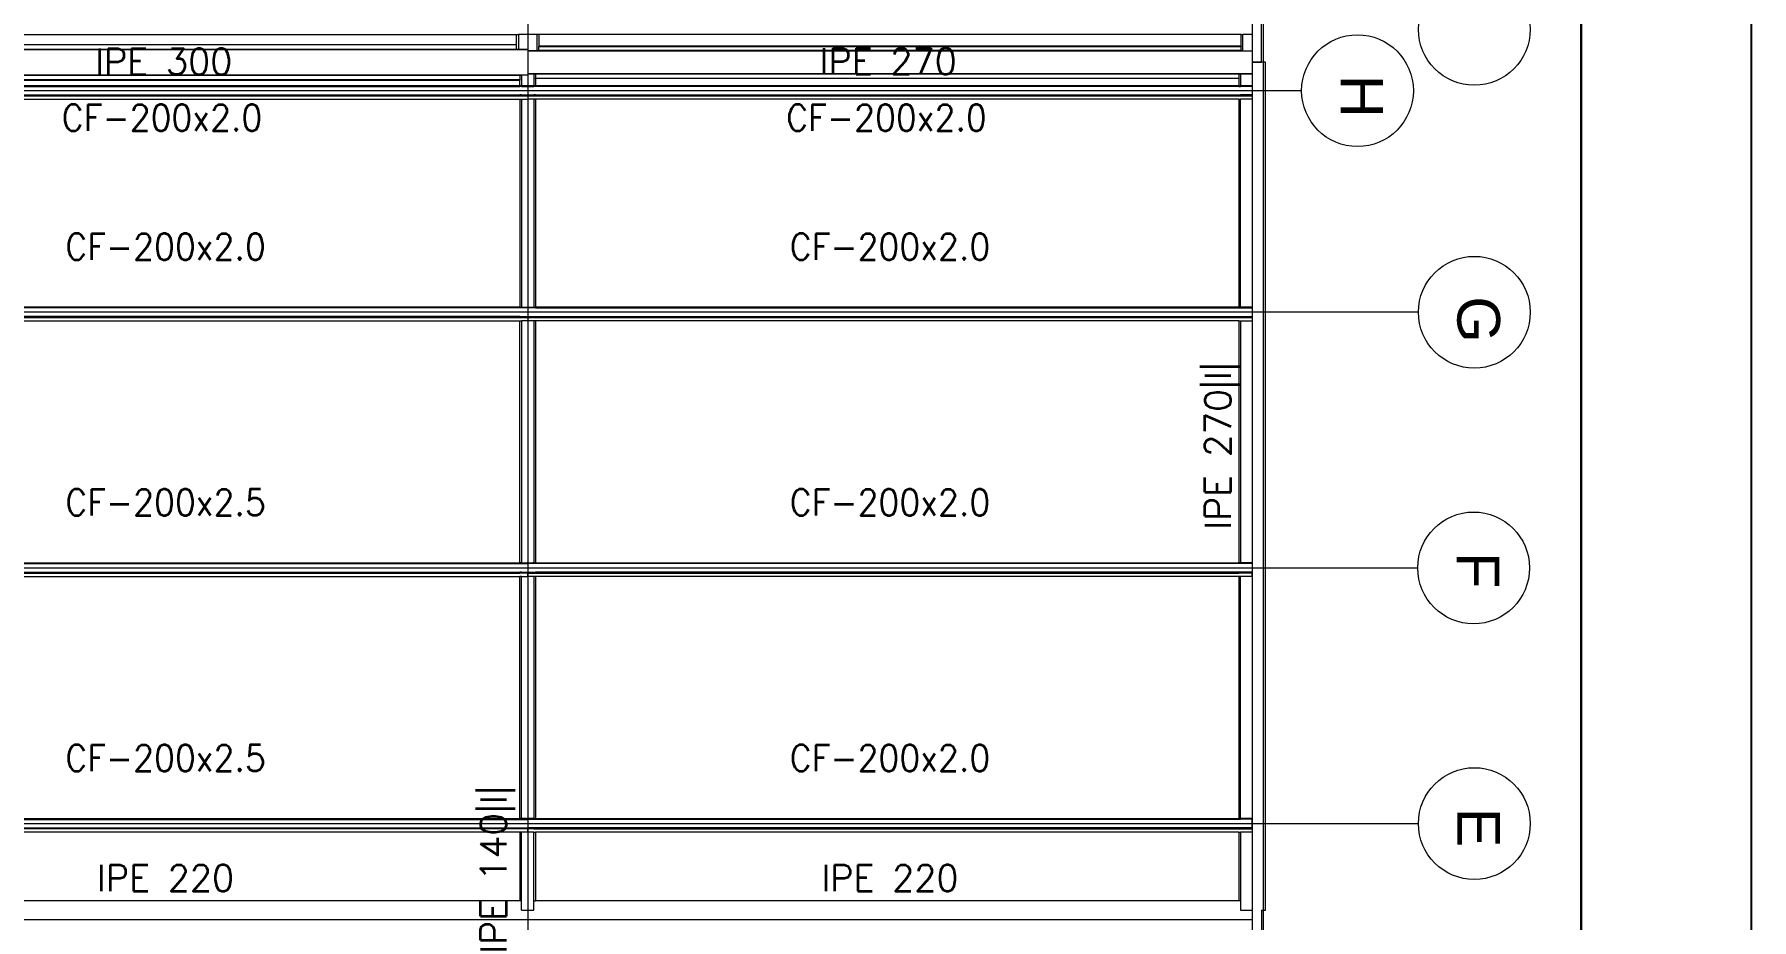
# Model space of a CAD drawing. Header units: inches. Extents: x 72863 to 72995, y 49095 to 49225.
# Drawn here: x 72894.64 to 72904.71, y 49172.52 to 49177.71 of the extents above; entities that cross this region are included whole.
import ezdxf
from ezdxf.enums import TextEntityAlignment as Align

# ---------------------------------------------------------------- set-up
doc = ezdxf.new("R2010")
doc.units = ezdxf.units.IN
doc.layers.get('0').update_dxf_attribs({"lineweight": 15})
for name, color, linetype, lineweight in [('BARRAS_DE_ACERO', 7, 'Continuous', 9), ('Cotas', 200, 'Continuous', 9), ('ejes', 251, 'Continuous', 9), ('REFERENCIA_DE_LAS_BARRAS', 2, 'Continuous', 9)]:
    doc.layers.add(name, color=color, linetype=linetype, lineweight=lineweight)
doc.layers.add('VG', color=7, linetype='Continuous')
doc.styles.add('CYPETXT', font='romans__.ttf', dxfattribs={"height": 0.2})
doc.styles.get("Standard").update_dxf_attribs({"font": 'arial.ttf'})

# ---------------------------------------------------------------- blocks, each defined once
blk = doc.blocks.new('PLANTILLA')
at = {"layer": 'VG'}
for p, q in [((72904.71, 49195.011), (72904.71, 49224.711)), ((72903.71, 49223.711), (72903.71, 49196.011))]:
    blk.add_line(p, q, dxfattribs=at)
blk.add_lwpolyline([(72903.71, 49199.561), (72903.71, 49223.711), (72864.71, 49223.711), (72864.71, 49196.011), (72885.71, 49196.011), (72885.71, 49199.611)], dxfattribs=at)

msp = doc.modelspace()

# ---------------------------------------------------------------- linework, layer by layer
at = {"layer": 'BARRAS_DE_ACERO'}
for p, q in [((72901.8348, 49177.5466), (72901.8348, 49187.497)), ((72901.8448, 49187.497), (72901.8448, 49177.5466)), ((72897.5268, 49177.7105), (72897.4748, 49177.7105)), ((72897.5948, 49177.7105), (72897.5948, 49177.6409)), ((72901.7148, 49177.7105), (72901.7248, 49177.7105)), ((72901.7148, 49177.6409), (72901.7148, 49177.7105)), ((72901.7248, 49177.6148), (72901.7248, 49177.7105)), ((72901.7768, 49177.7105), (72901.7248, 49177.7105)), ((72889.0298, 49177.6212), (72897.5298, 49177.6212)), ((72897.4748, 49177.6212), (72893.3446, 49177.6212)), ((72897.4648, 49177.6223), (72897.4748, 49177.6223)), ((72897.5263, 49177.6212), (72897.4748, 49177.6212)), ((72897.5263, 49177.6212), (72897.5268, 49177.6212)), ((72897.5298, 49177.622), (72897.5268, 49177.622)), ((72897.5298, 49177.6212), (72897.5268, 49177.6212)), ((72897.5298, 49177.622), (72897.5298, 49177.6212)), ((72897.5298, 49177.6212), (72897.5298, 49177.6138)), ((72897.5298, 49177.6212), (72897.5298, 49177.6144)), ((72897.5848, 49177.6144), (72897.5298, 49177.6144)), ((72897.5298, 49177.6138), (72897.5298, 49177.6144)), ((72897.5298, 49177.6138), (72901.7798, 49177.6138)), ((72897.5298, 49177.6138), (72901.7248, 49177.6138)), ((72897.5848, 49177.6148), (72897.5848, 49177.6144)), ((72897.5948, 49177.6148), (72897.5848, 49177.6148)), ((72897.5948, 49177.6148), (72897.5948, 49177.6399)), ((72897.5948, 49177.6399), (72901.7148, 49177.6399)), ((72901.7148, 49177.6148), (72897.5948, 49177.6148)), ((72901.7148, 49177.6409), (72901.7148, 49177.6399)), ((72901.7248, 49177.6138), (72901.7798, 49177.6138)), ((72901.7798, 49177.6144), (72901.7798, 49177.6138)), ((72901.8473, 49177.5466), (72901.7798, 49177.5466)), ((72901.7798, 49177.5466), (72901.7798, 49177.4794)), ((72901.8448, 49177.5466), (72901.8348, 49177.5466)), ((72901.8573, 49177.5466), (72901.8473, 49177.5466)), ((72901.8473, 49172.5714), (72901.8473, 49177.5466)), ((72901.8573, 49172.5714), (72901.8573, 49177.5466)), ((72893.2829, 49177.472), (72897.4834, 49177.472)), ((72893.3498, 49177.4709), (72897.3719, 49177.4709)), ((72897.4833, 49177.4429), (72893.3498, 49177.4429)), ((72893.3498, 49177.4418), (72897.4833, 49177.4418)), ((72897.4833, 49177.4093), (72893.3498, 49177.4093)), ((72893.3498, 49177.4085), (72897.4833, 49177.4085)), ((72897.4833, 49177.4709), (72897.3719, 49177.4709)), ((72897.4833, 49177.4709), (72897.4933, 49177.4709)), ((72897.4833, 49177.4094), (72897.4933, 49177.4094)), ((72897.4933, 49177.4093), (72897.4833, 49177.4093)), ((72897.4933, 49177.4071), (72897.4833, 49177.4071)), ((72897.4933, 49177.4054), (72897.4833, 49177.4054)), ((72897.5196, 49177.472), (72897.4834, 49177.472)), ((72897.4933, 49177.4709), (72897.4933, 49177.4094)), ((72897.5321, 49177.4071), (72897.4933, 49177.4071)), ((72897.4933, 49177.4054), (72897.5663, 49177.4054)), ((72897.5298, 49177.472), (72897.5196, 49177.472)), ((72897.5298, 49177.4794), (72897.5298, 49177.472)), ((72901.7798, 49177.4794), (72897.5298, 49177.4794)), ((72897.5298, 49177.4788), (72897.5298, 49177.472)), ((72897.5321, 49177.4788), (72897.5298, 49177.4788)), ((72897.5321, 49177.4794), (72901.7798, 49177.4794)), ((72897.5663, 49177.4788), (72897.5321, 49177.4788)), ((72897.5321, 49177.4085), (72897.5663, 49177.4085)), ((72897.5663, 49177.4071), (72897.5321, 49177.4071)), ((72897.5663, 49177.4788), (72897.5663, 49177.4784)), ((72897.5663, 49177.4784), (72897.5763, 49177.4784)), ((72897.5763, 49177.4093), (72897.5663, 49177.4093)), ((72897.5663, 49177.4085), (72897.5763, 49177.4085)), ((72897.5663, 49177.4071), (72897.5763, 49177.4071)), ((72897.5763, 49177.4054), (72897.5663, 49177.4054)), ((72897.5763, 49177.4523), (72897.5763, 49177.4533)), ((72897.5763, 49177.4533), (72901.7023, 49177.4533)), ((72901.7023, 49177.4093), (72897.5763, 49177.4093)), ((72897.5763, 49177.4085), (72901.7023, 49177.4085)), ((72901.7023, 49177.4071), (72897.5763, 49177.4071)), ((72901.7023, 49177.4054), (72897.5763, 49177.4054)), ((72901.7023, 49177.4094), (72901.7123, 49177.4094)), ((72901.7023, 49177.4093), (72901.7123, 49177.4093)), ((72901.7023, 49177.4085), (72901.7123, 49177.4085)), ((72901.7023, 49177.4071), (72901.7123, 49177.4071)), ((72901.7023, 49177.4054), (72901.7123, 49177.4054)), ((72901.7798, 49177.4093), (72901.7123, 49177.4093)), ((72901.7798, 49177.4085), (72901.7123, 49177.4085)), ((72901.7798, 49177.4071), (72901.7123, 49177.4071)), ((72901.7798, 49177.4054), (72901.7123, 49177.4054)), ((72901.7798, 49177.4794), (72901.7798, 49177.4788)), ((72901.7798, 49177.4094), (72901.7798, 49177.4093)), ((72901.7798, 49177.4093), (72901.7798, 49177.4085)), ((72901.7798, 49177.4085), (72901.7798, 49177.4071)), ((72901.7798, 49177.4071), (72901.7798, 49177.4054)), ((72901.7798, 49177.4054), (72901.7798, 49177.3547)), ((72893.2829, 49177.3514), (72897.4833, 49177.3514)), ((72893.2837, 49177.3498), (72897.4942, 49177.3498)), ((72897.4939, 49177.3503), (72893.3382, 49177.3503)), ((72893.3498, 49177.3547), (72897.4833, 49177.3547)), ((72893.3498, 49177.3529), (72897.4833, 49177.3529)), ((72893.3498, 49177.3306), (72897.4833, 49177.3306)), ((72897.4933, 49177.3547), (72897.4833, 49177.3547)), ((72897.4933, 49177.3529), (72897.4833, 49177.3529)), ((72897.4833, 49177.3514), (72901.7798, 49177.3514)), ((72897.4833, 49177.3306), (72897.4933, 49177.3306)), ((72897.4933, 49177.3547), (72897.5274, 49177.3547)), ((72897.4933, 49177.3306), (72897.4933, 49176.1094)), ((72897.4933, 49177.3306), (72897.5321, 49177.3306)), ((72897.4942, 49177.3503), (72897.4939, 49177.3503)), ((72897.5321, 49177.3503), (72897.4942, 49177.3503)), ((72897.4942, 49177.3498), (72897.5321, 49177.3498)), ((72901.7798, 49177.3498), (72897.5321, 49177.3498)), ((72897.5663, 49177.3306), (72897.5321, 49177.3306)), ((72897.5502, 49177.3529), (72901.7023, 49177.3529)), ((72897.5763, 49177.3547), (72897.5663, 49177.3547)), ((72897.5663, 49177.3306), (72897.5663, 49176.1094)), ((72897.5763, 49177.3306), (72897.5663, 49177.3306)), ((72901.7123, 49177.3529), (72901.7023, 49177.3529)), ((72901.7023, 49177.3306), (72901.7123, 49177.3306)), ((72901.7023, 49177.3306), (72901.7023, 49176.1094)), ((72901.7798, 49177.3547), (72901.7123, 49177.3547)), ((72901.7798, 49177.3529), (72901.7123, 49177.3529)), ((72901.7123, 49176.1094), (72901.7123, 49177.3306)), ((72901.7798, 49177.3547), (72901.7798, 49177.3529)), ((72901.7798, 49177.3529), (72901.7798, 49177.3514)), ((72901.7798, 49177.3514), (72901.7798, 49177.3503)), ((72901.7798, 49177.3503), (72901.7798, 49177.3498)), ((72893.2829, 49176.1085), (72897.4933, 49176.1085)), ((72893.2829, 49176.1071), (72897.5763, 49176.1071)), ((72897.5763, 49176.1054), (72893.2829, 49176.1054)), ((72897.4833, 49176.1093), (72893.33, 49176.1093)), ((72893.3498, 49176.1094), (72897.4833, 49176.1094)), ((72897.4833, 49176.1093), (72897.4933, 49176.1093)), ((72897.4933, 49176.1094), (72897.5663, 49176.1094)), ((72897.4933, 49176.1093), (72901.7023, 49176.1093)), ((72897.5321, 49176.1085), (72897.4933, 49176.1085)), ((72897.5321, 49176.1085), (72901.7023, 49176.1085)), ((72897.5663, 49176.1094), (72897.5763, 49176.1094)), ((72901.7023, 49176.1071), (72897.5763, 49176.1071)), ((72897.5763, 49176.1054), (72901.7023, 49176.1054)), ((72901.7023, 49176.1093), (72901.7123, 49176.1093)), ((72901.7023, 49176.1085), (72901.7123, 49176.1085)), ((72901.7023, 49176.1071), (72901.7123, 49176.1071)), ((72901.7023, 49176.1054), (72901.7123, 49176.1054)), ((72901.7123, 49176.1094), (72901.7765, 49176.1094)), ((72901.7655, 49176.1093), (72901.7123, 49176.1093)), ((72901.7344, 49176.1071), (72901.7123, 49176.1071)), ((72901.7123, 49176.1054), (72901.7765, 49176.1054)), ((72901.7765, 49176.1071), (72901.7344, 49176.1071)), ((72901.7765, 49176.1093), (72901.7655, 49176.1093)), ((72901.7798, 49176.1094), (72901.7765, 49176.1094)), ((72901.7765, 49176.1071), (72901.7798, 49176.1071)), ((72901.7765, 49176.1054), (72901.7798, 49176.1054)), ((72901.7798, 49176.1093), (72901.7798, 49176.1094)), ((72901.7798, 49176.1071), (72901.7798, 49176.1085)), ((72901.7798, 49176.1071), (72901.7798, 49176.1054)), ((72901.7798, 49176.1054), (72901.7798, 49176.0547)), ((72897.4833, 49176.0547), (72893.2829, 49176.0547)), ((72893.2829, 49176.0514), (72897.5321, 49176.0514)), ((72893.2829, 49176.0503), (72897.4933, 49176.0503)), ((72893.2879, 49176.0498), (72897.4833, 49176.0498)), ((72893.3498, 49176.0306), (72897.4833, 49176.0306)), ((72897.4833, 49176.0547), (72901.7123, 49176.0547)), ((72897.4833, 49176.0498), (72897.4933, 49176.0498)), ((72897.4833, 49176.0306), (72897.4933, 49176.0306)), ((72897.4933, 49176.0503), (72897.5763, 49176.0503)), ((72897.4933, 49176.0498), (72901.7123, 49176.0498)), ((72897.5321, 49176.0306), (72897.4933, 49176.0306)), ((72897.4933, 49176.0306), (72897.4933, 49174.6094)), ((72901.7798, 49176.0514), (72897.5321, 49176.0514)), ((72897.5663, 49176.0306), (72897.5321, 49176.0306)), ((72897.5763, 49176.0306), (72897.5663, 49176.0306)), ((72897.5763, 49176.0529), (72901.7765, 49176.0529)), ((72897.5763, 49176.0503), (72901.7798, 49176.0503)), ((72901.7123, 49176.0547), (72901.7798, 49176.0547)), ((72901.7123, 49176.0498), (72901.7798, 49176.0498)), ((72901.7123, 49176.0306), (72901.7798, 49176.0306)), ((72901.7798, 49176.0529), (72901.7765, 49176.0529)), ((72901.7798, 49176.0514), (72901.7798, 49176.0503)), ((72901.7798, 49176.0503), (72901.7798, 49176.0498)), ((72901.7798, 49176.0498), (72901.7798, 49176.0306)), ((72893.3299, 49174.6092), (72897.4833, 49174.6092)), ((72893.3398, 49174.6083), (72897.4833, 49174.6083)), ((72897.4833, 49174.6068), (72893.3498, 49174.6068)), ((72897.4833, 49174.6049), (72893.3498, 49174.6049)), ((72897.4833, 49174.6094), (72897.4933, 49174.6094)), ((72897.4933, 49174.6092), (72897.4833, 49174.6092)), ((72897.4933, 49174.6083), (72897.4833, 49174.6083)), ((72897.4933, 49174.6068), (72897.4833, 49174.6068)), ((72897.4933, 49174.6049), (72897.4833, 49174.6049)), ((72897.4933, 49174.6094), (72897.5274, 49174.6094)), ((72897.4933, 49174.6092), (72897.5215, 49174.6092)), ((72897.4933, 49174.6083), (72897.5298, 49174.6083)), ((72897.5298, 49174.6049), (72897.4933, 49174.6049)), ((72897.5215, 49174.6092), (72897.5298, 49174.6092)), ((72897.5298, 49174.6094), (72897.5274, 49174.6094)), ((72897.5298, 49174.6094), (72897.5298, 49174.6094)), ((72897.5298, 49174.6094), (72897.5298, 49174.6093)), ((72897.5298, 49174.6092), (72897.5298, 49174.6093)), ((72897.5298, 49174.6093), (72897.5321, 49174.6093)), ((72897.5298, 49174.6092), (72897.5298, 49174.6085)), ((72897.5321, 49174.6085), (72897.5298, 49174.6085)), ((72897.5298, 49174.6083), (72897.5298, 49174.6085)), ((72897.5298, 49174.6083), (72897.5298, 49174.6071)), ((72901.7023, 49174.6054), (72897.5298, 49174.6054)), ((72897.5321, 49174.6093), (72897.5604, 49174.6093)), ((72897.5321, 49174.6085), (72897.5568, 49174.6085)), ((72897.5321, 49174.6071), (72897.5508, 49174.6071)), ((72901.7023, 49174.6071), (72897.5508, 49174.6071)), ((72897.5568, 49174.6085), (72897.5604, 49174.6085)), ((72897.5663, 49174.6093), (72897.5604, 49174.6093)), ((72897.5604, 49174.6085), (72901.7023, 49174.6085)), ((72897.5663, 49174.6093), (72901.7023, 49174.6093)), ((72897.5763, 49174.6094), (72901.7023, 49174.6094)), ((72901.7123, 49174.6093), (72901.7023, 49174.6093)), ((72901.7123, 49174.6085), (72901.7023, 49174.6085)), ((72901.7123, 49174.6071), (72901.7023, 49174.6071)), ((72901.7123, 49174.6054), (72901.7023, 49174.6054)), ((72901.7798, 49174.6085), (72901.7123, 49174.6085)), ((72901.7123, 49174.6071), (72901.7423, 49174.6071)), ((72901.7798, 49174.6054), (72901.7123, 49174.6054)), ((72901.7798, 49174.6071), (72901.7423, 49174.6071)), ((72901.7798, 49174.6093), (72901.7798, 49174.6085)), ((72901.7798, 49174.6071), (72901.7798, 49174.6085)), ((72901.7798, 49174.6071), (72901.7798, 49174.6054)), ((72901.7798, 49174.6054), (72901.7798, 49174.5547)), ((72893.2767, 49174.5552), (72897.4833, 49174.5552)), ((72893.2829, 49174.5532), (72897.4833, 49174.5532)), ((72893.2829, 49174.5515), (72897.4833, 49174.5515)), ((72893.3398, 49174.5503), (72897.4833, 49174.5503)), ((72893.3498, 49174.5497), (72897.4833, 49174.5497)), ((72893.3498, 49174.5306), (72897.4833, 49174.5306)), ((72897.4933, 49174.5552), (72897.4833, 49174.5552)), ((72897.4933, 49174.5532), (72897.4833, 49174.5532)), ((72897.4933, 49174.5515), (72897.4833, 49174.5515)), ((72897.4933, 49174.5503), (72897.4833, 49174.5503)), ((72897.4933, 49174.5552), (72897.5298, 49174.5552)), ((72897.5104, 49174.5532), (72897.4933, 49174.5532)), ((72897.4933, 49174.5515), (72897.5005, 49174.5515)), ((72897.5274, 49174.5503), (72897.4933, 49174.5503)), ((72897.4933, 49174.5306), (72897.5298, 49174.5306)), ((72897.5274, 49174.5515), (72897.5005, 49174.5515)), ((72897.5298, 49174.5547), (72897.5298, 49174.5552)), ((72897.5298, 49174.5547), (72897.5763, 49174.5547)), ((72897.5321, 49174.5529), (72897.5298, 49174.5529)), ((72897.5298, 49174.5514), (72897.5298, 49174.5515)), ((72897.5321, 49174.5514), (72897.5298, 49174.5514)), ((72897.5298, 49174.5503), (72897.5298, 49174.5514)), ((72897.5298, 49174.5503), (72897.5298, 49174.5503)), ((72897.5304, 49174.5503), (72897.5298, 49174.5503)), ((72897.5298, 49174.5498), (72897.564, 49174.5498)), ((72897.5321, 49174.5306), (72897.5298, 49174.5306)), ((72897.5428, 49174.5503), (72897.5304, 49174.5503)), ((72899.7775, 49174.5529), (72897.5321, 49174.5529)), ((72897.5321, 49174.5514), (72898.6819, 49174.5514)), ((72897.5663, 49174.5306), (72897.5321, 49174.5306)), ((72897.5643, 49174.5503), (72897.5428, 49174.5503)), ((72897.5643, 49174.5498), (72897.564, 49174.5498)), ((72897.5645, 49174.5498), (72897.5643, 49174.5498)), ((72897.5645, 49174.5498), (72901.7023, 49174.5498)), ((72897.5763, 49174.5306), (72897.5663, 49174.5306)), ((72901.7023, 49174.5547), (72897.5763, 49174.5547)), ((72901.7023, 49174.5514), (72898.6819, 49174.5514)), ((72899.7775, 49174.5529), (72901.7023, 49174.5529)), ((72901.7123, 49174.5547), (72901.7023, 49174.5547)), ((72901.7123, 49174.5529), (72901.7023, 49174.5529)), ((72901.7123, 49174.5514), (72901.7023, 49174.5514)), ((72901.7123, 49174.5503), (72901.7023, 49174.5503)), ((72901.7123, 49174.5498), (72901.7023, 49174.5498)), ((72901.7123, 49174.5306), (72901.7023, 49174.5306)), ((72901.7765, 49174.5547), (72901.7123, 49174.5547)), ((72901.7123, 49174.5529), (72901.7765, 49174.5529)), ((72901.7798, 49174.5514), (72901.7123, 49174.5514)), ((72901.7798, 49174.5503), (72901.7123, 49174.5503)), ((72901.7123, 49173.1094), (72901.7123, 49174.5306)), ((72901.7798, 49174.5306), (72901.7123, 49174.5306)), ((72901.7765, 49174.5547), (72901.7798, 49174.5547)), ((72901.7765, 49174.5529), (72901.7798, 49174.5529)), ((72901.7798, 49174.5529), (72901.7798, 49174.5547)), ((72901.7798, 49174.5514), (72901.7798, 49174.5529)), ((72901.7798, 49174.5514), (72901.7798, 49174.5503)), ((72901.7798, 49174.5503), (72901.7798, 49174.5498)), ((72893.2778, 49173.1092), (72897.4833, 49173.1092)), ((72893.2829, 49173.0552), (72897.5298, 49173.0552)), ((72896.9937, 49173.0532), (72893.2829, 49173.0532)), ((72893.3498, 49173.1083), (72897.5298, 49173.1083)), ((72897.5104, 49173.0532), (72896.9937, 49173.0532)), ((72897.5215, 49173.1092), (72897.4833, 49173.1092)), ((72897.5215, 49173.1092), (72897.5298, 49173.1092)), ((72897.5298, 49173.1094), (72897.5274, 49173.1094)), ((72897.5298, 49173.1093), (72897.5298, 49173.1094)), ((72897.5298, 49173.1094), (72897.5298, 49173.1094)), ((72897.5298, 49173.1092), (72897.5298, 49173.1093)), ((72897.5298, 49173.1093), (72897.5303, 49173.1093)), ((72897.5298, 49173.1083), (72897.5298, 49173.1085)), ((72897.5298, 49173.1071), (72897.5298, 49173.1083)), ((72897.5298, 49173.1068), (72897.5298, 49173.1071)), ((72897.5321, 49173.1071), (72897.5298, 49173.1071)), ((72897.5321, 49173.1054), (72897.5298, 49173.1054)), ((72897.5298, 49173.0547), (72897.5303, 49173.0547)), ((72897.5298, 49173.0532), (72897.5298, 49173.0529)), ((72897.5298, 49173.0529), (72897.5321, 49173.0529)), ((72897.5663, 49173.1093), (72897.5303, 49173.1093)), ((72897.5303, 49173.0547), (72897.5321, 49173.0547)), ((72901.7798, 49173.1071), (72897.5321, 49173.1071)), ((72897.5321, 49173.1054), (72901.7023, 49173.1054)), ((72899.7775, 49173.0529), (72897.5321, 49173.0529)), ((72897.5663, 49173.1093), (72901.7123, 49173.1093)), ((72897.5763, 49173.1094), (72901.7023, 49173.1094)), ((72901.7765, 49173.0529), (72899.7775, 49173.0529)), ((72901.7023, 49173.1054), (72901.7123, 49173.1054)), ((72901.7765, 49173.1094), (72901.7123, 49173.1094)), ((72901.7233, 49173.1093), (72901.7123, 49173.1093)), ((72901.7765, 49173.1094), (72901.7798, 49173.1094)), ((72901.7798, 49173.1093), (72901.7798, 49173.1094)), ((72901.7798, 49173.1085), (72901.7798, 49173.1071)), ((72901.7798, 49173.1054), (72901.7798, 49173.1071)), ((72897.5005, 49173.0515), (72893.2829, 49173.0515)), ((72897.5298, 49173.0497), (72893.3379, 49173.0497)), ((72897.4833, 49173.0306), (72893.3498, 49173.0306)), ((72897.4833, 49173.0306), (72897.4833, 49172.6261)), ((72897.4933, 49173.0306), (72897.4833, 49173.0306)), ((72897.4933, 49172.6261), (72897.4933, 49173.0306)), ((72897.5298, 49173.0306), (72897.4933, 49173.0306)), ((72897.5298, 49173.0515), (72897.5298, 49173.0514)), ((72897.5298, 49173.0514), (72897.5321, 49173.0514)), ((72897.5298, 49173.0498), (72897.5298, 49173.0503)), ((72897.5298, 49173.0503), (72897.5298, 49173.0503)), ((72897.5298, 49173.0497), (72897.5298, 49173.0498)), ((72897.5298, 49173.0498), (72897.5321, 49173.0498)), ((72897.5663, 49173.0306), (72897.5298, 49173.0306)), ((72897.5321, 49173.0514), (72898.6819, 49173.0514)), ((72897.8903, 49173.0503), (72897.5321, 49173.0503)), ((72897.5653, 49173.0498), (72897.5321, 49173.0498)), ((72897.5653, 49173.0498), (72901.7023, 49173.0498)), ((72897.5663, 49173.0306), (72897.5763, 49173.0306)), ((72897.8903, 49173.0503), (72901.7765, 49173.0503)), ((72898.6819, 49173.0514), (72901.7765, 49173.0514)), ((72901.7023, 49173.0498), (72901.7765, 49173.0498)), ((72901.7023, 49173.0306), (72901.7023, 49172.6261)), ((72901.7023, 49173.0306), (72901.7123, 49173.0306)), ((72901.7123, 49173.0306), (72901.7123, 49172.6261)), ((72901.7765, 49173.0306), (72901.7123, 49173.0306)), ((72901.7798, 49173.0514), (72901.7765, 49173.0514)), ((72901.7798, 49173.0503), (72901.7765, 49173.0503)), ((72901.7798, 49173.0498), (72901.7765, 49173.0498)), ((72901.7798, 49173.0306), (72901.7765, 49173.0306)), ((72901.7798, 49173.0514), (72901.7798, 49173.0503)), ((72901.7798, 49173.0503), (72901.7798, 49173.0498)), ((72901.7798, 49173.0498), (72901.7798, 49173.0306)), ((72897.4833, 49172.6261), (72893.3498, 49172.6261)), ((72897.4933, 49172.6261), (72897.4833, 49172.6261)), ((72897.4933, 49172.5714), (72897.4933, 49172.6261)), ((72897.5663, 49172.6261), (72897.5763, 49172.6261)), ((72901.7023, 49172.6261), (72897.5763, 49172.6261)), ((72901.7123, 49172.6261), (72901.7023, 49172.6261)), ((72901.7798, 49172.5714), (72901.7798, 49172.5167)), ((72901.8348, 49172.5714), (72901.8448, 49172.5714)), ((72901.8348, 49172.5714), (72901.8348, 49167.5962)), ((72901.8448, 49172.5714), (72901.8448, 49167.5962)), ((72901.8448, 49172.5714), (72901.8473, 49172.5714)), ((72901.8473, 49172.5714), (72901.8573, 49172.5714)), ((72893.2829, 49172.5167), (72901.7798, 49172.5167)), ((72901.7798, 49172.5161), (72901.7798, 49172.5167))]:
    msp.add_line(p, q, dxfattribs=at)
for points in [[(72893.3448, 49177.6514), (72897.4648, 49177.6514), (72897.4648, 49177.7105)], [(72893.3448, 49177.7105), (72897.4648, 49177.7105), (72897.4748, 49177.7105)], [(72897.4748, 49177.7105), (72897.4748, 49177.6223), (72897.4748, 49177.622), (72897.5268, 49177.622)], [(72897.5848, 49177.6148), (72897.5848, 49177.7105), (72897.5268, 49177.7105)], [(72901.7148, 49177.7105), (72897.5948, 49177.7105), (72897.5848, 49177.7105)], [(72901.7768, 49177.7105), (72901.7798, 49177.7105), (72901.7798, 49177.7106)], [(72893.3448, 49177.6503), (72897.4648, 49177.6503), (72897.4648, 49177.6514)], [(72893.3448, 49177.6223), (72897.4648, 49177.6223), (72897.4648, 49177.6503)], [(72901.7148, 49177.6409), (72897.5948, 49177.6409), (72897.5948, 49177.6399)], [(72901.7248, 49177.6148), (72901.7148, 49177.6148), (72901.7148, 49177.6399)], [(72901.7248, 49177.6148), (72901.7248, 49177.6144), (72901.7798, 49177.6144)], [(72901.7798, 49177.6138), (72901.7798, 49177.5466), (72901.7798, 49177.4794)], [(72901.7798, 49177.6138), (72901.7798, 49177.5466), (72901.8348, 49177.5466)], [(72897.5298, 49177.472), (72889.0298, 49177.472), (72889.0298, 49177.4919), (72880.5298, 49177.4919)], [(72897.4833, 49177.4071), (72893.3498, 49177.4071), (72893.3398, 49177.4071)], [(72893.3398, 49177.4054), (72893.3498, 49177.4054), (72897.4833, 49177.4054)], [(72893.3498, 49177.4094), (72897.4833, 49177.4094), (72897.4833, 49177.4418)], [(72897.4833, 49177.4709), (72897.4833, 49177.4429), (72897.4833, 49177.4418)], [(72897.5321, 49177.4085), (72897.4933, 49177.4085), (72897.4833, 49177.4085)], [(72897.5298, 49177.472), (72897.5298, 49177.4712), (72897.4933, 49177.4712), (72897.4933, 49177.4709)], [(72897.5663, 49177.4094), (72897.5321, 49177.4094), (72897.4933, 49177.4094)], [(72897.4933, 49177.4093), (72897.5321, 49177.4093), (72897.5663, 49177.4093)], [(72897.5321, 49177.4794), (72897.5298, 49177.4794), (72897.5298, 49177.4788)], [(72897.5663, 49177.4784), (72897.5663, 49177.4094), (72897.5763, 49177.4094)], [(72901.7023, 49177.4784), (72897.5763, 49177.4784), (72897.5763, 49177.4533)], [(72901.7023, 49177.4523), (72901.7023, 49177.4094), (72897.5763, 49177.4094)], [(72901.7023, 49177.4523), (72897.5763, 49177.4523), (72897.5763, 49177.4094)], [(72901.7123, 49177.4784), (72901.7023, 49177.4784), (72901.7023, 49177.4533), (72901.7023, 49177.4523)], [(72901.7798, 49177.4788), (72901.7123, 49177.4788), (72901.7123, 49177.4784)], [(72901.7123, 49177.4784), (72901.7123, 49177.4094), (72901.7798, 49177.4094)], [(72897.4833, 49177.3306), (72897.4833, 49176.1094), (72897.4933, 49176.1094)], [(72897.4933, 49177.3529), (72897.5321, 49177.3529), (72897.5502, 49177.3529)], [(72897.5274, 49177.3547), (72897.5321, 49177.3547), (72897.5663, 49177.3547)], [(72897.5321, 49177.3503), (72897.5763, 49177.3503), (72901.7798, 49177.3503)], [(72897.5763, 49177.3547), (72901.7023, 49177.3547), (72901.7123, 49177.3547)], [(72901.7023, 49177.3306), (72897.5763, 49177.3306), (72897.5763, 49176.1094)], [(72901.7798, 49177.3498), (72901.7798, 49177.3306), (72901.7123, 49177.3306)], [(72901.7123, 49176.1094), (72901.7023, 49176.1094), (72897.5763, 49176.1094)], [(72901.7765, 49176.1085), (72901.7522, 49176.1085), (72901.7123, 49176.1085)], [(72901.7765, 49176.1085), (72901.7798, 49176.1085), (72901.7798, 49176.1093), (72901.7765, 49176.1093)], [(72897.5763, 49176.0529), (72893.2829, 49176.0529), (72893.2798, 49176.0529), (72893.2798, 49176.052)], [(72893.3498, 49174.6094), (72897.4833, 49174.6094), (72897.4833, 49176.0306)], [(72897.5663, 49176.0306), (72897.5663, 49174.6094), (72897.5763, 49174.6094)], [(72901.7023, 49176.0306), (72897.5763, 49176.0306), (72897.5763, 49174.6094)], [(72901.7023, 49176.0306), (72901.7023, 49174.6094), (72901.7123, 49174.6094)], [(72901.7023, 49176.0306), (72901.7123, 49176.0306), (72901.7123, 49174.6094)], [(72901.7798, 49176.0547), (72901.7798, 49176.0529), (72901.7798, 49176.0514)], [(72897.4933, 49174.6068), (72897.5298, 49174.6068), (72897.5298, 49174.6071), (72897.5321, 49174.6071)], [(72897.5298, 49174.6094), (72897.5321, 49174.6094), (72897.5663, 49174.6094)], [(72897.5298, 49174.6049), (72897.5298, 49174.6054), (72897.5298, 49174.6068)], [(72901.7123, 49174.6093), (72901.7798, 49174.6093), (72901.7798, 49174.6094), (72901.7123, 49174.6094)], [(72893.3498, 49173.1094), (72897.4833, 49173.1094), (72897.4833, 49174.5306)], [(72897.5274, 49174.5497), (72897.4933, 49174.5497), (72897.4833, 49174.5497)], [(72897.4933, 49173.1094), (72897.4933, 49174.5306), (72897.4833, 49174.5306)], [(72897.5104, 49174.5532), (72897.5274, 49174.5532), (72897.5298, 49174.5532), (72897.5298, 49174.5547)], [(72897.5274, 49174.5515), (72897.5298, 49174.5515), (72897.5298, 49174.5529), (72897.5298, 49174.5532)], [(72897.5298, 49174.5498), (72897.5298, 49174.5503), (72897.5274, 49174.5503)], [(72897.5274, 49174.5497), (72897.5298, 49174.5497), (72897.5298, 49174.5498)], [(72897.5298, 49174.5306), (72897.5298, 49174.5306), (72897.5298, 49174.5353), (72897.5298, 49174.5497)], [(72897.5643, 49174.5503), (72897.8903, 49174.5503), (72901.7023, 49174.5503)], [(72897.5663, 49174.5306), (72897.5663, 49173.1094), (72897.5763, 49173.1094)], [(72901.7023, 49174.5306), (72897.5763, 49174.5306), (72897.5763, 49173.1094)], [(72901.7023, 49174.5306), (72901.7023, 49173.1094), (72901.7123, 49173.1094)], [(72901.7798, 49174.5306), (72901.7798, 49174.5498), (72901.7123, 49174.5498)], [(72893.2829, 49173.1049), (72897.5298, 49173.1049), (72897.5298, 49173.1054), (72897.5298, 49173.1068), (72893.3398, 49173.1068)], [(72897.4833, 49173.1094), (72897.4933, 49173.1094), (72897.5274, 49173.1094)], [(72897.5005, 49173.0515), (72897.5298, 49173.0515), (72897.5298, 49173.0529)], [(72897.5104, 49173.0532), (72897.5298, 49173.0532), (72897.5298, 49173.0547), (72897.5298, 49173.0552)], [(72897.5298, 49173.1094), (72897.5321, 49173.1094), (72897.5663, 49173.1094)], [(72901.7798, 49173.1085), (72897.5298, 49173.1085), (72897.5298, 49173.1092)], [(72901.7123, 49173.0547), (72901.7023, 49173.0547), (72897.534, 49173.0547), (72897.5321, 49173.0547)], [(72901.7798, 49173.0547), (72901.7798, 49173.1054), (72901.7123, 49173.1054)], [(72901.7798, 49173.0529), (72901.7798, 49173.0547), (72901.7123, 49173.0547)], [(72901.7798, 49173.1085), (72901.7798, 49173.1093), (72901.7239, 49173.1093), (72901.7233, 49173.1093)], [(72901.7798, 49173.0514), (72901.7798, 49173.0529), (72901.7765, 49173.0529)], [(72893.3397, 49173.0503), (72897.4933, 49173.0503), (72897.5298, 49173.0503)], [(72897.4933, 49172.5714), (72897.5663, 49172.5714), (72897.5663, 49172.6261), (72897.5663, 49173.0306)], [(72897.5298, 49173.0514), (72897.5298, 49173.0503), (72897.5321, 49173.0503)], [(72897.5298, 49173.0306), (72897.5298, 49173.0306), (72897.5298, 49173.0497)], [(72901.7023, 49173.0306), (72897.5763, 49173.0306), (72897.5763, 49172.6261)], [(72901.7123, 49172.6261), (72901.7123, 49172.5714), (72901.7798, 49172.5714)]]:
    msp.add_lwpolyline(points, dxfattribs=at)
at = {"layer": 'Cotas'}
for centre in [(72903.0833, 49177.7399), (72902.3979, 49177.38), (72903.0833, 49176.08), (72903.0791, 49174.58), (72903.0833, 49173.08)]:
    msp.add_circle(centre, 0.3279, dxfattribs=at)
at = {"layer": 'ejes'}
for p, q in [((72897.5298, 49187.8777), (72897.5298, 49166.7567)), ((72901.7798, 49187.8777), (72901.7798, 49166.7567)), ((72902.0699, 49177.38), (72865.1919, 49177.38)), ((72902.7554, 49176.08), (72865.1919, 49176.08)), ((72865.1919, 49174.58), (72902.7511, 49174.58)), ((72865.4907, 49173.08), (72902.7554, 49173.08))]:
    msp.add_line(p, q, dxfattribs=at)

# ---------------------------------------------------------------- block references
msp.add_blockref('PLANTILLA', (0, -34.5575))

# ---------------------------------------------------------------- texts
at = {"layer": 'Cotas', "char_height": 0.25, "attachment_point": 1, "rotation": 270}
for s, insert in [('H', (72902.5484, 49177.4735)), ('G', (72903.2338, 49176.1735)), ('F', (72903.2296, 49174.6735)), ('E', (72903.2338, 49173.1735))]:
    msp.add_mtext_dynamic_manual_height_columns(s, width=0.276556, gutter_width=12.5, heights=[0], dxfattribs=dict(at, insert=insert))
at = {"layer": 'REFERENCIA_DE_LAS_BARRAS', "style": 'CYPETXT'}
for s, width, p, p2 in [('IPE 300', 0.843848, (72894.9914, 49177.4745), (72895.7969, 49177.4745)), ('IPE 270', 0.843848, (72899.2414, 49177.476), (72900.0469, 49177.476)), ('CF-200x2.0', 0.812558, (72894.7962, 49177.145), (72895.973, 49177.145)), ('CF-200x2.0', 0.812558, (72899.0462, 49177.145), (72900.223, 49177.145)), ('CF-200x2.0', 0.812558, (72894.8164, 49176.3883), (72895.9932, 49176.3883)), ('CF-200x2.0', 0.812558, (72899.0664, 49176.3883), (72900.2432, 49176.3883)), ('CF-200x2.5', 0.812558, (72894.8164, 49174.8883), (72895.9932, 49174.8883)), ('CF-200x2.0', 0.812558, (72899.0664, 49174.8883), (72900.2432, 49174.8883)), ('CF-200x2.5', 0.812558, (72894.8164, 49173.3883), (72895.9932, 49173.3883)), ('CF-200x2.0', 0.812558, (72899.0664, 49173.3883), (72900.2432, 49173.3883)), ('IPE 220', 0.843848, (72895.002, 49172.6843), (72895.8075, 49172.6843)), ('IPE 220', 0.843848, (72899.252, 49172.6843), (72900.0575, 49172.6843))]:
    msp.add_text(s, height=0.15333, dxfattribs=dict(at, width=width)).set_placement(p, p2, align=Align.FIT)
at = {"layer": 'REFERENCIA_DE_LAS_BARRAS', "style": 'CYPETXT', "width": 0.866214}
for s, p, p2 in [('IPE 270|I|', (72901.6556, 49174.8038), (72901.6556, 49175.7893)), ('IPE 140|I|', (72897.4056, 49172.3163), (72897.4056, 49173.3018))]:
    msp.add_text(s, height=0.15333, rotation=90, dxfattribs=at).set_placement(p, p2, align=Align.FIT)

doc.saveas('drawing.dxf')
